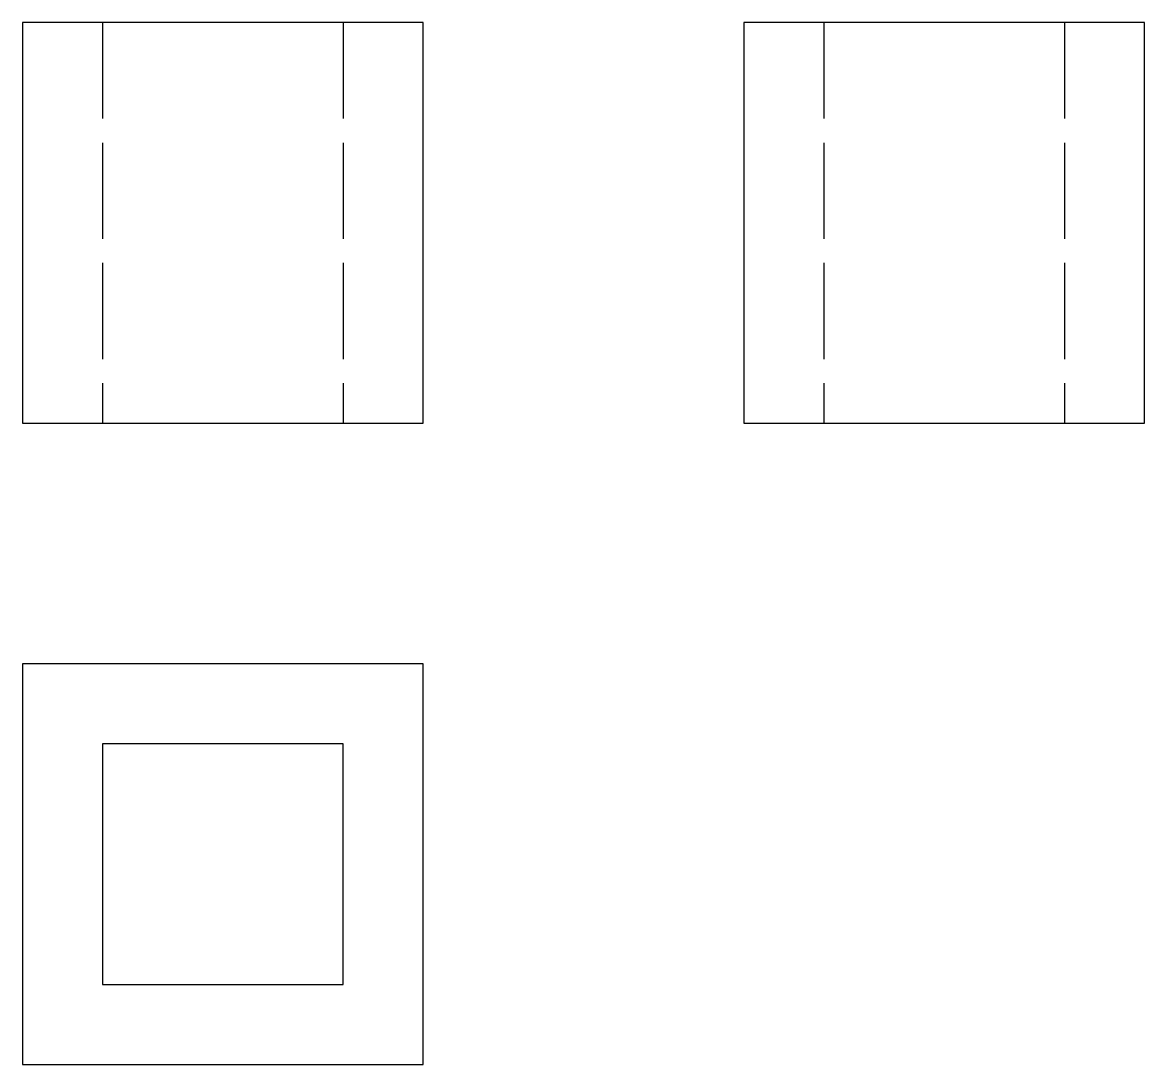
# Model space of a CAD drawing. Header units: millimetres. Extents: x 710 to 850, y 330 to 460.
import ezdxf

# ---------------------------------------------------------------- set-up
doc = ezdxf.new("R2010")
doc.units = ezdxf.units.MM
doc.linetypes.add('ACAD_ISO02W100', pattern=[15, 12, -3])
doc.layers.add('Capa1', color=7, linetype='ACAD_ISO02W100')

msp = doc.modelspace()

# ---------------------------------------------------------------- linework, layer by layer
for p, q in [((760, 460), (710, 460)), ((710, 460), (710, 410)), ((760, 410), (760, 460)), ((800, 460), (800, 410)), ((850, 460), (800, 460)), ((850, 410), (850, 460)), ((710, 410), (760, 410)), ((800, 410), (850, 410)), ((710, 380), (710, 330)), ((760, 380), (710, 380)), ((760, 330), (760, 380)), ((720, 370), (720, 340)), ((750, 370), (720, 370)), ((750, 340), (750, 370)), ((720, 340), (750, 340)), ((710, 330), (760, 330))]:
    msp.add_line(p, q)
at = {"layer": 'Capa1'}
for p, q in [((720, 460), (720, 410)), ((750, 460), (750, 410)), ((810, 460), (810, 410)), ((840, 460), (840, 410))]:
    msp.add_line(p, q, dxfattribs=at)

doc.saveas('drawing.dxf')
